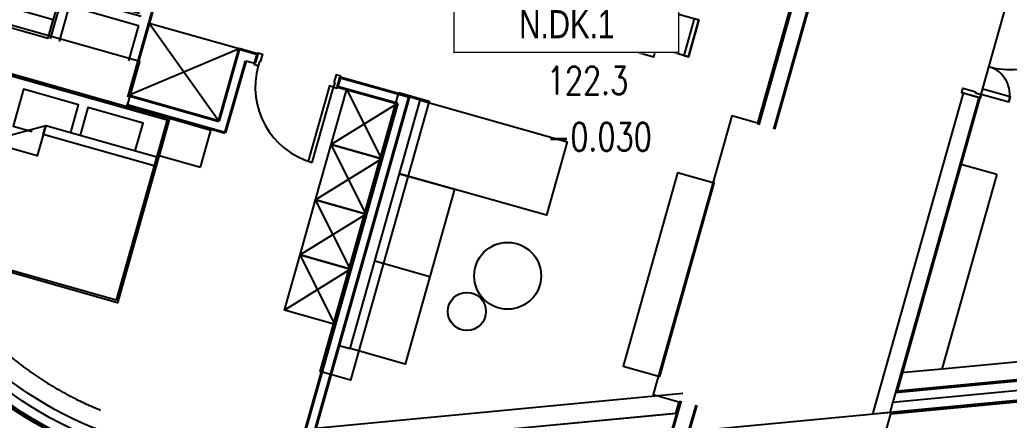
# Model space of a CAD drawing. Header units: millimetres. Extents: x -361675616 to 361246347, y -284141842 to 284396604.
# Drawn here: x -59336 to -48978, y 82351 to 86538 of the extents above; entities that cross this region are included whole.
import ezdxf
from ezdxf.enums import TextEntityAlignment as Align
from ezdxf.xclip import XClip

# ---------------------------------------------------------------- set-up
doc = ezdxf.new("R2010")
doc.units = ezdxf.units.MM
doc.header["$LTSCALE"] = 100
doc.header["$MEASUREMENT"] = 0
doc.header["$XCLIPFRAME"] = 0
doc.set_wipeout_variables(frame=1)
doc.linetypes.add('220126_HDN_HBA typical plan$0$HIDDEN', pattern=[0.375, 0.25, -0.125])
doc.linetypes.add('ACAD_ISO03W100', pattern=[30, 12, -18])
for name, color, linetype in [('A-_FURN----_E-_N', 251, 'Continuous'), ('A-ANNO-ROOM', 50, 'Continuous'), ('dien tich thong thuy', 3, 'Continuous'), ('IDEA - dim', 251, 'Continuous'), ('KT-Net manh', 139, 'Continuous'), ('KT-Tuong', 1, 'Continuous'), ('Xref_NT1+NT2_MBDV Cot vach_220729$0$ccu12-Thay', 7, 'Continuous')]:
    doc.layers.add(name, color=color, linetype=linetype)
for name, color, linetype, lineweight in [('KT-Chuviet', 255, 'Continuous', 15), ('KT-Net cat', 1, 'Continuous', 40), ('KT-Net thay', 7, 'Continuous', 15), ('KT-Net truc', 18, 'Continuous', 15)]:
    doc.layers.add(name, color=color, linetype=linetype, lineweight=lineweight)
doc.styles.add('220126_HDN_HBA typical plan$0$211210_HDN_HBA_TYPICAL PLAN CORE OPT 1$0$HBA-Text', font='GOTHIC.TTF')
doc.styles.add('font unicode ccu', font='arial.ttf')
doc.styles.add('ROMANS', font='ROMANS.SHX')

# ---------------------------------------------------------------- blocks, each defined once
blk = doc.blocks.new('*U115')
at = {"linetype": 'Continuous'}
for points in [[(-375.0000000000002, -849.9999999962746), (374.9999999999998, -849.9999999962748), (375.0000000000002, 850.0000000037252), (-374.9999999999998, 850.0000000037254)], [(-724.9999999999999, 750.0000000037254), (-274.9999999999999, 750.0000000037253), (-274.9999999999999, 350.0000000037253), (-724.9999999999999, 350.0000000037254)], [(-724.9999999999999, 350.0000000037254), (-674.9999999999999, 350.0000000037254), (-674.9999999999999, 750.0000000037254), (-724.9999999999999, 750.0000000037254)], [(725.0000000000001, 750.0000000037252), (275.0000000000001, 750.0000000037253), (275.0000000000001, 350.0000000037252), (725.0000000000001, 350.0000000037252)], [(725.0000000000001, 350.0000000037252), (675.0000000000001, 350.0000000037252), (675.0000000000001, 750.0000000037252), (725.0000000000001, 750.0000000037252)], [(-725, 200.0000000037254), (-274.9999999999999, 200.0000000037253), (-275.0000000000001, -199.9999999962747), (-725, -199.9999999962746)], [(-725, -199.9999999962746), (-675, -199.9999999962746), (-675, 200.0000000037254), (-725, 200.0000000037254)], [(725, 200.0000000037251), (275.0000000000001, 200.0000000037252), (274.9999999999999, -199.9999999962748), (725, -199.9999999962749)], [(725, -199.9999999962749), (675, -199.9999999962748), (675, 200.0000000037252), (725, 200.0000000037251)], [(-725.0000000000001, -749.9999999962746), (-275.0000000000001, -749.9999999962747), (-275.0000000000001, -349.9999999962747), (-725.0000000000001, -349.9999999962746)], [(-725.0000000000001, -349.9999999962746), (-675.0000000000001, -349.9999999962746), (-675.0000000000001, -749.9999999962746), (-725.0000000000001, -749.9999999962746)], [(724.9999999999999, -749.9999999962748), (274.9999999999999, -749.9999999962747), (274.9999999999999, -349.9999999962748), (724.9999999999999, -349.9999999962748)], [(724.9999999999999, -349.9999999962748), (674.9999999999999, -349.9999999962748), (674.9999999999999, -749.9999999962748), (724.9999999999999, -749.9999999962748)]]:
    blk.add_lwpolyline(points, close=True, dxfattribs=at)
blk = doc.blocks.new('d900n')
for points in [[(20, -50), (20, -40), (65, -40), (65, 0), (-65, 0), (-65, -50)], [(885, -40), (65, -40), (65, -85), (885, -85)], [(20, -850), (20, -860), (65, -860), (65, -900), (-65, -900), (-65, -850)]]:
    blk.add_lwpolyline(points, close=True)
blk.add_arc((65, -40), 820, 270, 0)
blk = doc.blocks.new('*U118')
at = {"layer": 'A-_FURN----_E-_N', "linetype": 'Continuous'}
for points in [[(-899.9999999999709, 600), (-899.9999999999709, 1000), (-1349.999999999971, 1000), (-1349.999999999971, 600)], [(-900.0000000000291, -1000), (-900.0000000000291, 1000), (900.0000000000291, 1000), (900.0000000000291, -1000)], [(-880.0000000000291, -980), (-880.0000000000291, 980), (880.0000000000291, 980), (880.0000000000291, -980)], [(1350.000000000029, 600), (1350.000000000029, 1000), (900.0000000000291, 1000), (900.0000000000291, 600)]]:
    blk.add_lwpolyline(points, close=True, dxfattribs=at)
at = {"layer": 'A-_FURN----_E-_N', "linetype": '220126_HDN_HBA typical plan$0$HIDDEN', "ltscale": 500}
blk.add_lwpolyline([(-900.0000000000291, -1000), (-900.0000000000291, 1000), (900.0000000000291, 1000), (900.0000000000291, -1000)], close=True, dxfattribs=at)
at = {"layer": 'A-_FURN----_E-_N', "linetype": 'Continuous'}
for points in [[(-54.9999999999709, 580), (-54.9999999999709, 880), (-655.605454891891, 880), (-655.605454891891, 480), (-448.1151331290312, 480)], [(645.6054548844986, 580), (645.6054548844986, 880), (45.0000000000291, 880), (45.0000000000291, 580)], [(-880.0000000000291, 248.6659454330802), (-326.2632651105232, 580), (880.0000000000291, 580), (880.0000000000291, 480), (-326.2632651105232, 480), (-326.2632651105232, 580), (-326.2632651105232, 248.6659454330802), (-880.0000000000291, 248.6659454330802)]]:
    blk.add_lwpolyline(points, dxfattribs=at)
blk = doc.blocks.new('31')
at = {"layer": 'IDEA - dim'}
for p, q in [((9750.00000013657, -3050.000000000422), (9750.000000136439, -3650.000000000378)), ((8100.000000136555, -5520.00000000064), (8100.000000136788, -5420.00000000064)), ((8000.000000136613, -5620.000000000669), (8000.000000136773, -6599.999999999665)), ((8000.000000136613, -5620.000000000698), (8784.99916612501, -6599.999296250913)), ((8784.999166124995, -5620.000000000626), (8000.000000136773, -6599.999999999665))]:
    blk.add_line(p, q, dxfattribs=at)
for points in [[(10569.90835125541, 1.455191522836685e-11), (12180.61074095222, -4153.879492931519, -0.5272080109943784), (8451.169870064477, -9600.002167725237), (100.0000329748145, -9600.002167677158)], [(11946.46563718724, -3870.000000000291, -0.5190411191082546), (8900.00000013673, -9474.08935238421, -0.3793536674176091)], [(11994.13869741658, -4226.185626693943, -0.4899545020633045), (8900.000000136672, -9373.402691700787, -0.3784433092330402)]]:
    blk.add_lwpolyline(points, format="xyb", dxfattribs=at)
for points in [[(10421.31794200308, -170), (11817.24880922616, -3770.000000000204)], [(8800.000000136497, -3650.000000000407), (8800.000000136439, -3050.000000000437), (10700.00000013661, -3050.000000000437), (10700.00000013664, -3650.000000000335)], [(8434.999136127997, -7575.00216205664), (8234.999136097627, -7575.002162056626), (8234.999136097278, -8475.002162049757), (8434.999136127648, -8475.00216204983), (8434.999136128012, -7575.002167718791), (7925.000000136555, -7575.002167718791), (7925.000000136628, -6724.999999999956)], [(8434.999151471333, -7550.002161640339), (7950.000000136512, -7550.002167718732), (7950.000000136686, -6699.999999999738)], [(8050.000000136803, -6699.999999999738), (8434.99915147142, -6699.999993921301)], [(8434.99915147126, -7450.002161640368), (8050.000000136686, -7450.002167718791), (8050.000000136686, -6699.999999999767)], [(6925.00000013622, -9325.002167718558), (6925.000000136162, -9375.00216771847), (8434.999136097147, -9375.002167707207), (8434.999136097395, -7575.002167707265)]]:
    blk.add_lwpolyline(points, dxfattribs=at)
at = {"layer": 'IDEA - dim', "elevation": -2.671691506290594e-10}
blk.add_lwpolyline([(10099.99999547367, -449.9996756606706), (7999.99999547367, -449.9996756605542), (7999.99999547367, -849.9996756605688), (10099.9999954736, -849.9996756606997)], close=True, dxfattribs=at)
at = {"layer": 'IDEA - dim'}
for points in [[(8000.000000136715, -3650.000000000407), (8000.000000136613, -2050.000000000437), (8800.00000013654, -2050.000000000524), (8800.000000136555, -3650.000000000407)], [(8000.000000136613, -3770.000000000233), (10700.00000013661, -3770.000000000291), (10700.00000013665, -3650.000000000276), (8000.000000136715, -3650.000000000407)], [(8100.000000141445, -4420.000000000276), (8100.000000136672, -3870.000000000291), (8700.000000136788, -3869.999999993539), (8700.000000143365, -4419.999999993102), (8100.000000141445, -4420.000000000276)], [(8700.000000141561, -4419.999999993597), (8700.000000136672, -3869.999999993597), (9300.000000136672, -3869.999999986845), (9300.000000143365, -4419.999999986438), (8700.000000141561, -4419.999999993597)], [(9300.000000141503, -4419.999999986903), (9300.000000136715, -3869.99999998686), (9900.000000136686, -3869.999999980137), (9900.00000014341, -4419.999999979729), (9300.000000141503, -4419.999999986903)], [(9900.000000141663, -4419.999999980151), (9900.00000013673, -3869.999999980166), (10500.00000013667, -3869.999999973457), (10500.00000014347, -4419.999999973035), (9900.000000141663, -4419.999999980151)]]:
    blk.add_lwpolyline(points, close=True, dxfattribs=at)
for centre, radius in [((9519.27022404637, -2269.271232894913), 349.9999999999993), ((9994.248055401666, -2578.515534482256), 199.9999999999997)]:
    blk.add_circle(centre, radius, dxfattribs=at)
at = {"layer": 'KT-Net cat'}
for p, q in [((10284.9987637597, -170.0000000000291), (10635.8273088743, -170.0000000000437)), ((8000.000000136672, -4520.000000000713), (8000.000000136672, -3770.000000000276)), ((8100.000000136642, -4520.000000000728), (8100.000000136672, -3870.000000000291)), ((8100.000000136672, -3870.000000000291), (12070.53403352026, -3870.000000000291)), ((8100.000000136642, -4520.000000000728), (8000.000000136672, -4520.000000000713)), ((8000.000000136555, -5620.00000000064), (8000.000000136672, -5420.00000000064)), ((8100.000000136788, -5420.000000000655), (8000.000000136701, -5420.000000000655)), ((8100.000000136555, -5520.00000000064), (8884.999166124937, -5520.000000000597)), ((8884.999166124908, -6599.999305698337), (8884.999166124937, -5520.000000000597)), ((8000.000000136555, -5620.00000000064), (8784.999166124995, -5620.000000000626)), ((8784.999166125039, -6599.999999749867), (8784.999166124995, -5620.000000000626))]:
    blk.add_line(p, q, dxfattribs=at)
for points in [[(3449.999999692329, 1.455191522836685e-11), (7284.998821347297, 1.455191522836685e-11)], [(10284.71327703867, -1.390046963933855e-05), (10569.90835125541, 1.455191522836685e-11)], [(4049.999999692416, -170.0000000000291), (7284.998821347399, -169.9999999999563)], [(8000.00000013673, -3770.000000000218), (12031.75817609752, -3770.000000000218)], [(8800.00000013673, -6599.999999999796), (6900.000000136672, -6599.999999999549)]]:
    blk.add_lwpolyline(points, dxfattribs=at)
at = {"layer": 'KT-Net manh', "linetype": 'ACAD_ISO03W100', "ltscale": 4}
for p, q in [((8100.000000136672, -3870.000000000291), (8700.00000014338, -4419.999999993117)), ((8700.000000136744, -3869.999999993554), (8100.000000141445, -4420.000000000349)), ((8700.000000136672, -3869.999999993597), (9300.000000143365, -4419.999999986438)), ((9300.000000136628, -3869.999999986845), (8700.000000141517, -4419.999999993641)), ((9300.000000136686, -3869.999999986889), (9900.00000014341, -4419.999999979729)), ((9900.000000136657, -3869.999999980151), (9300.000000141546, -4419.999999986947)), ((9900.00000013673, -3869.999999980209), (10500.00000014347, -4419.999999973035)), ((10500.0000001366, -3869.999999973443), (9900.000000141561, -4419.999999980268))]:
    blk.add_line(p, q, dxfattribs=at)
blk.add_lwpolyline([(10206.80857513175, -169.9999999999854), (11602.73944235502, -3770.000000000218)], dxfattribs=at)
blk.add_lwpolyline([(11807.6666538717, -4298.4917604324, -0.486607273700597), (8915.000000136672, -9169.996791031619, -0.486607273700597)], format="xyb", dxfattribs=at)
at = {"layer": 'A-_FURN----_E-_N', "linetype": 'Continuous', "rotation": 270}
blk.add_blockref('*U115', (6050.000000132713, -1795.000000000582), dxfattribs=at)
at = {"layer": 'IDEA - dim', "extrusion": (0, 0, -1), "xscale": -1, "zscale": -1, "rotation": 359.999999999977}
blk.add_blockref('d900n', (-8050.000000136904, -4520.000000000626), dxfattribs=at)
at = {"layer": 'IDEA - dim', "rotation": 90}
blk.add_blockref('*U118', (9900.000000136613, -7022.50108384859), dxfattribs=at)
blk = doc.blocks.new('dc')
for points in [[(-1100, -40), (-1110, -40), (-1110, -100), (-1150, -100), (-1150, 100), (-1100, 100)], [(-50, -40), (-40, -40), (-40, -100), (0, -100), (0, 100), (-50, 100)], [(-1109.999999999985, -400), (-1109.999999999985, -100), (-1049.999999999985, -100), (-1049.999999999985, -400)], [(-39.99999999998545, -869.9999999999709), (-39.99999999998545, -99.9999999999709), (-99.99999999998545, -99.9999999999709), (-99.99999999998545, -869.9999999999709)]]:
    blk.add_lwpolyline(points, close=True)
for centre, radius, start, end in [((-1110.000000000029, -99.9999999999709), 300.0000000000291, 270, 0), ((-40.0000000000291, -100.0000000000873), 769.9999999999345, 180, 270)]:
    blk.add_arc(centre, radius, start, end)
blk = doc.blocks.new('33')
at = {"layer": 'IDEA - dim'}
for p, q in [((7570.005707725824, 170.0000000002037), (7570.005707725824, 570.0000000001746)), ((7570.005707725824, 570.0000000001746), (9686.902795183181, 570.0000000001746))]:
    blk.add_line(p, q, dxfattribs=at)
for points in [[(225.0005585831823, 8099.999999294581), (4456.946424756199, 8099.999999270483, -0.3095793013163541), (8186.387295653403, 5546.122674039623), (10271.02495861723, 170.0000000002037)], [(2950.005707727163, 7999.999999294698), (4456.946424756607, 7999.999999270512, -0.3095793013163546), (8093.151273880969, 5509.969607170438), (10163.77027518163, 170.0000000002328)], [(2950.005707725533, 7899.999999294669), (4456.946424755035, 7899.999999270483, -0.3095793013163542), (7999.915252108534, 5473.816540301195), (10056.51559174596, 170.0000000002328)]]:
    blk.add_lwpolyline(points, format="xyb", dxfattribs=at)
blk.add_lwpolyline([(9686.902795183181, 570.0000000001746), (9842.006224874756, 170.0000000002037)], dxfattribs=at)
at = {"layer": 'KT-Net manh', "linetype": 'ACAD_ISO03W100', "ltscale": 4}
blk.add_lwpolyline([(8750.571683937975, 2984.727032427152), (9686.902795183181, 570.0000000001746)], dxfattribs=at)
at = {"layer": 'KT-Tuong'}
for p, q in [((6850.005707725766, 170.0000000002037), (10271.02495861723, 170.0000000002037)), ((10271.02495861729, 170.0000000001746), (10336.94307542051, 0.002168399980291724))]:
    blk.add_line(p, q, dxfattribs=at)
blk.add_lwpolyline([(6850.005707725766, 170.0000000002037), (6850.005707725824, 0.002168400009395555), (10336.94307542051, 0.002168399980291724)], dxfattribs=at)
at = {"layer": 'IDEA - dim', "extrusion": (0, 0, -1), "xscale": -1, "zscale": -1, "rotation": 180}
blk.add_blockref('dc', (-5700.005707725533, 84.99997074186103), dxfattribs=at)
blk = doc.blocks.new('TAG CAO DO SAN')
blk.add_wipeout([(1526701.778855525, -266095.2298759429), (1527644.6359120198, -266095.2298759429), (1527644.6359120198, -266566.65840419114), (1526701.778855525, -266566.65840419114)]).dxf.layer = 'KT-Net thay'
at = {"layer": 'KT-Net thay', "flags": 128}
blk.add_lwpolyline([(1526701.778855525, -266095.2298759429), (1526701.778855525, -266566.6584041911), (1527644.63591202, -266566.6584041911), (1527644.63591202, -266095.2298759429)], close=True, dxfattribs=at)
for points in [[(1526701.778855525, -266330.9441400666), (1527644.63591202, -266330.9441400666)], [(1526701.778855525, -266566.6584041911), (1527644.63591202, -266566.6584041911)]]:
    blk.add_lwpolyline(points, dxfattribs=at)
at = {"layer": 'KT-Chuviet', "color": 31, "style": 'ROMANS', "width": 0.75}
blk.add_text('DTTT:', height=117.8571320618522, dxfattribs=at).set_placement((1526748.92170835, -266507.8139601254))
at = {"layer": 'KT-Chuviet', "color": 31, "style": 'font unicode ccu', "width": 0.75}
blk.add_attdef('TÊNPHÒNG', text='', height=117.85713, dxfattribs=at).set_placement((1527175.308820772, -266213.4467624734), align=Align.MIDDLE_CENTER)
at = {"layer": 'KT-Chuviet', "color": 31, "ltscale": 15, "style": 'ROMANS', "width": 0.75, "flags": 8}
blk.add_attdef('CAO-DO', (1527091.943339912, -266507.7298381611), '', height=117.8571320618522, dxfattribs=at)
blk = doc.blocks.new('A$C418F5BC8')
at = {"layer": 'A-ANNO-ROOM', "insert": (648.1133449638728, 1090.790118377889), "char_height": 600, "attachment_point": 2, "rotation": 50.44882673977027, "style": '220126_HDN_HBA typical plan$0$211210_HDN_HBA_TYPICAL PLAN CORE OPT 1$0$HBA-Text'}
blk.add_mtext_dynamic_manual_height_columns('SL-S', width=722857412.8743668, gutter_width=9765.624999999996, heights=[0], dxfattribs=at)
blk = doc.blocks.new('A$C2A6C5140')
at = {"layer": 'A-ANNO-ROOM', "insert": (731.4497625969816, 1190.0169191678, 0.0003277973379295924), "char_height": 600, "attachment_point": 2, "rotation": 50.44882673977027, "style": '220126_HDN_HBA typical plan$0$211210_HDN_HBA_TYPICAL PLAN CORE OPT 1$0$HBA-Text'}
blk.add_mtext_dynamic_manual_height_columns('2-BR', width=722857412.8743668, gutter_width=9765.624999999996, heights=[0], dxfattribs=at)
blk = doc.blocks.new('A$C5388591E')
at = {"layer": 'A-ANNO-ROOM', "insert": (894.3001998505497, 842.1987865094561, 0.0004622000541105721), "char_height": 600, "attachment_point": 2, "rotation": 1.4064704596368105, "style": '220126_HDN_HBA typical plan$0$211210_HDN_HBA_TYPICAL PLAN CORE OPT 1$0$HBA-Text'}
blk.add_mtext_dynamic_manual_height_columns('3-BR', width=722857412.8743668, gutter_width=9765.624999999996, heights=[0], dxfattribs=at)
blk = doc.blocks.new('A$C21AF0CCA')
at = {"layer": 'A-ANNO-ROOM', "insert": (1197.56892258345, 814.6835720778872), "char_height": 600, "attachment_point": 2, "rotation": 0.10542954816276216, "style": '220126_HDN_HBA typical plan$0$211210_HDN_HBA_TYPICAL PLAN CORE OPT 1$0$HBA-Text'}
blk.add_mtext_dynamic_manual_height_columns('1-BR+', width=722857412.8743668, gutter_width=9765.624999999996, heights=[0], dxfattribs=at)

msp = doc.modelspace()

# ---------------------------------------------------------------- linework, layer by layer
at = {"layer": 'Xref_NT1+NT2_MBDV Cot vach_220729$0$ccu12-Thay', "elevation": -2.232290451789986e-10}
for points in [[(-56723.85430609623, 107138.4373292821), (-56723.85431258848, 107138.4373311166), (-57549.93476705348, 104214.9973652326), (-60042.11691185904, 95395.34579851886), (-58694.87270969411, 95014.65302180828), (-60993.60085384899, 86879.61770711574, 0.5291998708815345), (-56786.90741458444, 81810.12563597978), (-44478.36063520519, 82976.9746152806, 0.3082121150768077), (-41014.83414708802, 85871.771999957)], [(-39571.65656676588, 85462.82342784003, -0.3084015575031204), (-44334.23520501333, 81483.91250190524), (-56644.13804411262, 80316.93545825442, -0.5289436111782675), (-62436.06122758987, 87291.10535054386), (-60844.50151574986, 92923.52190844883, -0.2111738476832286), (-60553.42722578978, 93259.41991864919, 0.1470454784877201), (-60275.9151740696, 93459.91650147579), (-59752.16940270623, 95313.41490503003)], [(-60461.17542241469, 92809.0850724525), (-62051.38984611214, 87181.42939354717, 0.5290006929828082), (-56682.20987623839, 80715.11950564776), (-44372.63041013016, 81882.06602424542, 0.3083681499399674), (-39956.46165309243, 85572.02528467994)]]:
    msp.add_lwpolyline(points, format="xyb", dxfattribs=at)

# ---------------------------------------------------------------- next in the draw order: block references
at = {"layer": 'IDEA - dim', "rotation": 254.2212141373278}
msp.add_blockref('31', (-49456.6117162122, 92404.18253329978), dxfattribs=at)

# ---------------------------------------------------------------- next in the draw order: linework, layer by layer
at = {"layer": 'dien tich thong thuy', "elevation": -4.222528215096862e-06}
msp.add_lwpolyline([(-50532.12860097316, 81298.13964096473), (-50215.68752660479, 82418.00114688795), (-44485.50696879473, 82961.22104633547, 0.309574593286757), (-41000.73825431335, 85866.45924323553), (-39806.49253599496, 90092.98364310115), (-38762.4792309851, 89797.41849345376), (-39956.45162647834, 85572.01947242446, -0.3083681499405848), (-44372.62038350873, 81882.06021196669)], format="xyb", close=True, dxfattribs=at)
at = {"layer": 'dien tich thong thuy'}
msp.add_lwpolyline([(-41866.35670125076, 84647.93542291352, -0.2078460225198741), (-44507.21359935414, 83190.19445568632), (-50148.60775441745, 82655.39148835567), (-48466.86538400023, 88606.9530777283), (-48457.24219658906, 88604.23383811954)], format="xyb", dxfattribs=at)
at = {"layer": 'dien tich thong thuy', "elevation": 2.961845278030681e-10}
msp.add_lwpolyline([(-55366.52365807338, 85776.48759861614), (-55048.95788827311, 85686.75252615698), (-55872.88783746328, 82770.92569553372), (-56190.45349382579, 82860.6607416494)], close=True, dxfattribs=at)

# ---------------------------------------------------------------- next in the draw order: block references
at = {"layer": 'IDEA - dim', "rotation": 254.2212141373278}
msp.add_blockref('33', (-47597.99557627321, 92362.19746871531), dxfattribs=at)
at = {"layer": 'KT-Net truc'}
ref = msp.add_blockref('TAG CAO DO SAN', (-3871548.135888977, 752025.9910964653, 2.047818081212315e-05), dxfattribs=dict(at, xscale=2.5, yscale=2.5, zscale=2.5))
XClip(ref).set_block_clipping_path([(1526674.1636322693, -266334.7977181144), (1527721.95465814, -266095.2298759429)])
ref.add_attrib('CAO-DO', '122.3', (-53818.27753919583, 85756.66650106269, 2.047818081212315e-05), dxfattribs={"layer": 'KT-Chuviet', "color": 31, "ltscale": 15, "height": 294.6428301546305, "style": 'ROMANS', "width": 0.7500000000000001})
ref.add_attrib('CAO-DO', '-0.030', (-53818.27753919583, 85167.38084075344, 2.047818081212315e-05), dxfattribs={"layer": 'KT-Chuviet', "color": 31, "ltscale": 15, "height": 294.6428301546305, "style": 'ROMANS', "width": 0.7500000000000001})
ref.add_attrib('TÊNPHÒNG', 'N.DK.1', dxfattribs={"layer": 'KT-Chuviet', "color": 31, "height": 294.642825, "style": 'font unicode ccu', "width": 0.7500000000000001}).set_placement((-53609.86383704468, 86492.3741902819, 2.047818081212315e-05), align=Align.MIDDLE_CENTER)

# ---------------------------------------------------------------- next in the draw order: linework, layer by layer
at = {"layer": 'dien tich thong thuy', "elevation": 2.961845278030681e-10}
msp.add_lwpolyline([(-59371.31044990842, 95190.20574325888), (-59909.03564649173, 93287.23516495063, -0.1613035442984654), (-60393.75352855736, 92891.90387973117, 0.1897823886770052), (-60462.09715706418, 92806.15096167728), (-62051.37981950473, 87181.423581268, 0.5290006929828655), (-56682.19984963122, 80715.11369336763), (-52849.16483749361, 81078.48490969493), (-52532.72335998632, 82198.34784229632), (-56764.69701254716, 81797.15843949947, -0.4955259193608435), (-61107.69654271029, 86447.9513961173), (-61129.41872150951, 86454.08946765377), (-58713.37425507663, 95004.29174451504)], format="xyb", close=True, dxfattribs=at)
msp.add_lwpolyline([(-50568.68977519741, 89148.91906932244), (-51611.5176823954, 85458.42664791248), (-51880.96612394856, 85534.56633089617), (-52704.89610534667, 82618.73938628682), (-52435.44687635206, 82542.60188017017), (-52470.0174984518, 82420.25708657561), (-56281.91985013597, 82058.88955351201), (-56420.72860055672, 82045.73051346329), (-56785.03282491146, 82011.19455039452, -0.4900138838462106), (-60896.97767200134, 86389.65181487313), (-58213.69926162052, 85630.19019573022), (-58080.05699169554, 86101.60073076529), (-60765.22204692306, 86860.3658233388)], format="xyb", dxfattribs=at)

# ---------------------------------------------------------------- next in the draw order: block references
at = {"layer": 'A-ANNO-ROOM'}
for p in [(-189530.7069264457, 172460.371857256, 5.460855537377236e-05), (-190889.2165836156, 167537.1358825558, 5.460855537377236e-05), (-200792.6048307914, 136225.8008255112, 5.461079910308954e-05)]:
    msp.add_blockref('A$C21AF0CCA', p, dxfattribs=at)
at = {"layer": 'dien tich thong thuy'}
for name, p in [('A$C418F5BC8', (-193627.8332148665, 162535.8262730713, 9.919419487628366e-05)), ('A$C418F5BC8', (-196423.0946702335, 158761.0613374173, 4.458552763712727e-05)), ('A$C2A6C5140', (-184324.1430110714, 156728.0149816945, 9.919419487628366e-05)), ('A$C418F5BC8', (-197159.0469856003, 154394.2669833445, 4.458552763712727e-05)), ('A$C418F5BC8', (-196884.0167786681, 150046.204543676, 4.458552763712727e-05)), ('A$C2A6C5140', (-186961.9323272624, 149139.8789736559, 9.919419487628366e-05)), ('A$C418F5BC8', (-198454.1163311225, 145455.9680739344, 9.919419487628366e-05)), ('A$C418F5BC8', (-199747.9958968313, 141469.2998190825, 4.458552763712727e-05)), ('A$C2A6C5140', (-189508.6406398182, 140127.2670308392, 9.919419487628366e-05)), ('A$C2A6C5140', (-191916.6485208535, 131438.3902857853, 4.458552763712727e-05)), ('A$C2A6C5140', (-194202.4980069638, 124603.3394083548, 4.458552763712727e-05)), ('A$C2A6C5140', (-196141.1504808805, 116842.4965355621, 9.919419487628366e-05)), ('A$C5388591E', (-189972.9039226725, 179563.5512734677, 4.458570785358675e-05)), ('A$C5388591E', (-206737.6566015921, 115340.5219298684, 9.91946273371655e-05))]:
    msp.add_blockref(name, p, dxfattribs=at)

doc.saveas('drawing.dxf')
